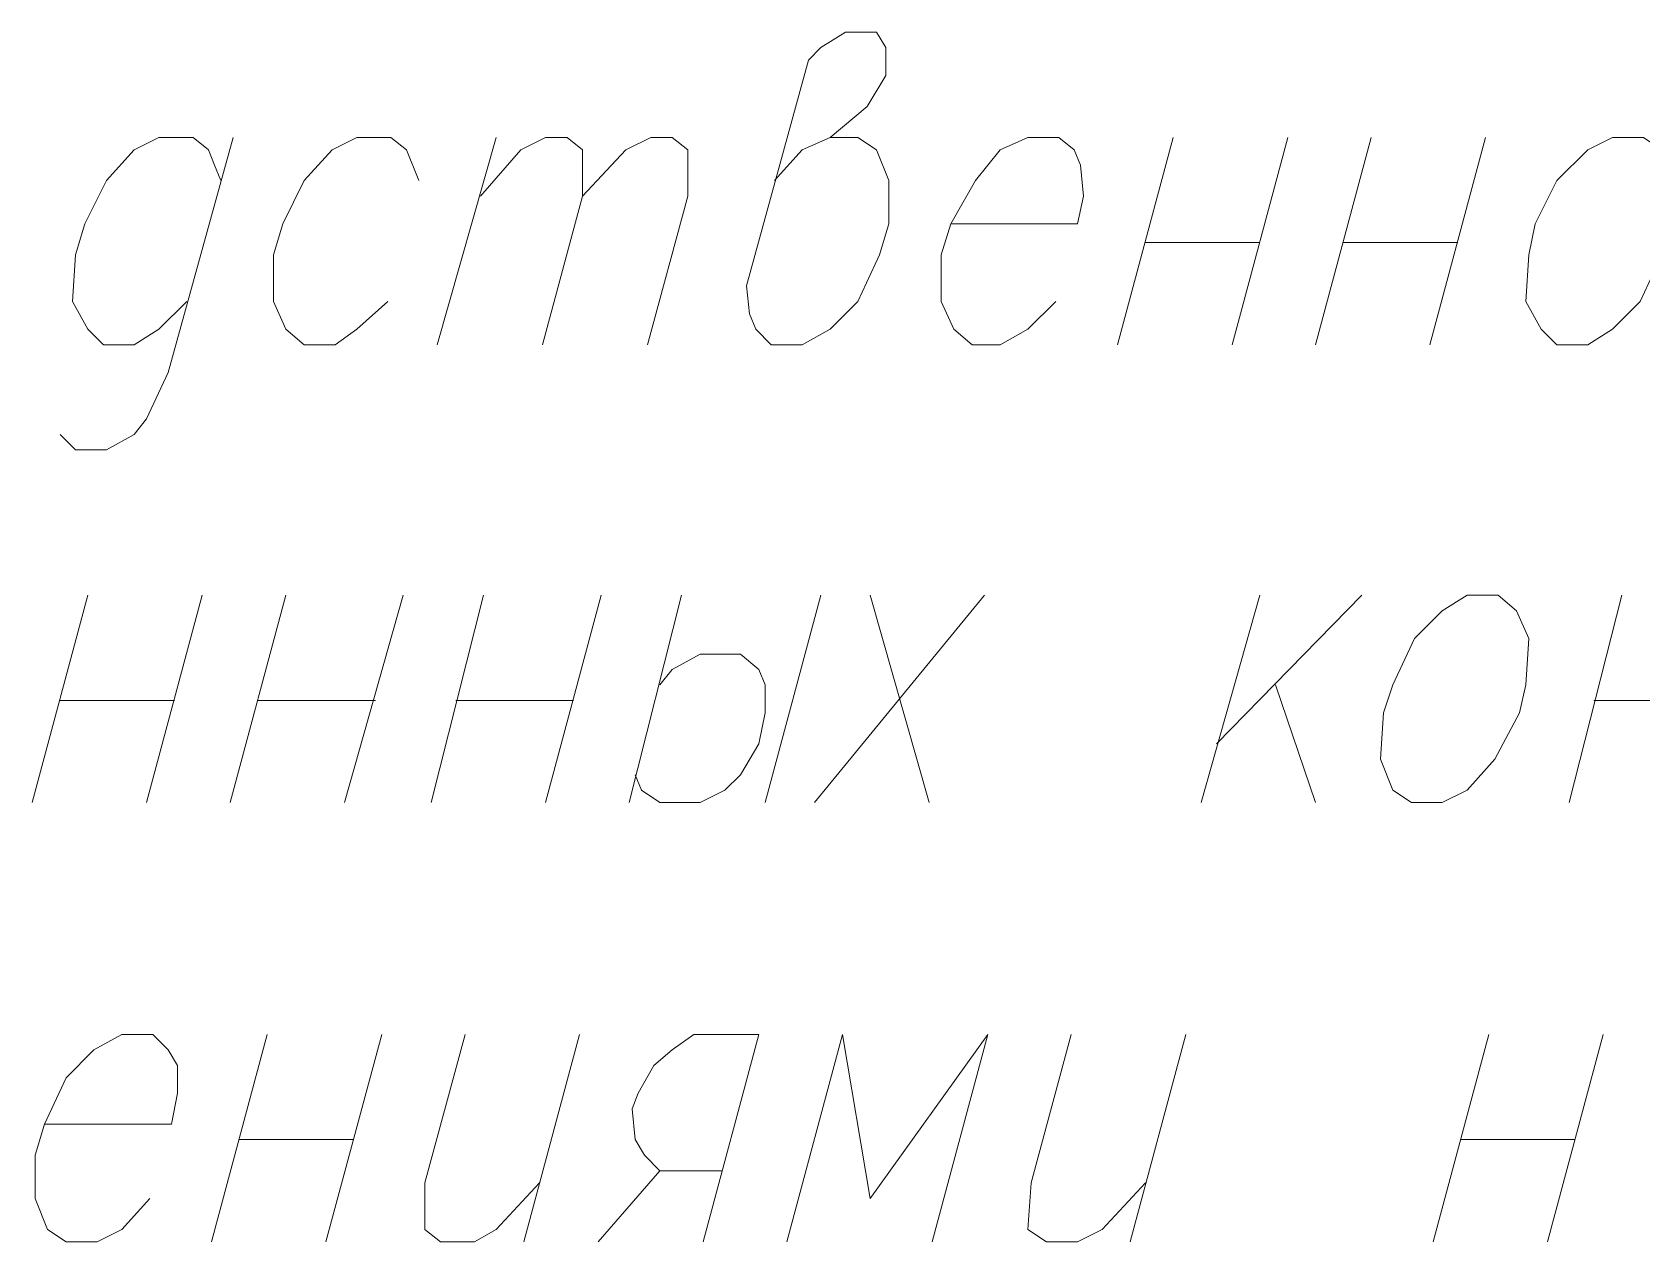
# Model space of a CAD drawing. Header units: millimetres. Extents: x -258556 to -95372, y 16759 to 83874.
# Drawn here: x -128249.18 to -128231.26, y 41439.38 to 41452.84 of the extents above; entities that cross this region are included whole.
import ezdxf

# ---------------------------------------------------------------- set-up
doc = ezdxf.new("R2010")
doc.units = ezdxf.units.MM
doc.header["$LTSCALE"] = 0.5

msp = doc.modelspace()

# ---------------------------------------------------------------- linework, layer by layer
at = {"color": 7, "linetype": 'Continuous', "lineweight": 5, "true_color": 0x000007}
for points in [[(-128240.916, 41451.187), (-128240.606, 41451.531), (-128240.297, 41451.668), (-128239.884, 41452.013), (-128239.677, 41452.357), (-128239.677, 41452.667), (-128239.78, 41452.839), (-128240.125, 41452.839), (-128240.4, 41452.667), (-128240.538, 41452.529), (-128241.226, 41450.016), (-128241.192, 41449.707), (-128241.123, 41449.534), (-128240.951, 41449.362), (-128240.606, 41449.362), (-128240.297, 41449.534), (-128239.987, 41449.844), (-128239.746, 41450.361), (-128239.643, 41450.705), (-128239.643, 41451.187), (-128239.78, 41451.531), (-128239.987, 41451.668), (-128240.297, 41451.668)], [(-128246.94, 41451.668), (-128247.662, 41449.053), (-128247.903, 41448.536), (-128248.041, 41448.364), (-128248.351, 41448.192), (-128248.695, 41448.192), (-128248.867, 41448.364)], [(-128247.077, 41451.187), (-128247.146, 41451.359), (-128247.215, 41451.531), (-128247.387, 41451.668), (-128247.766, 41451.668), (-128248.041, 41451.531), (-128248.351, 41451.187), (-128248.592, 41450.705), (-128248.695, 41450.361), (-128248.729, 41449.844), (-128248.557, 41449.534), (-128248.385, 41449.362), (-128248.041, 41449.362), (-128247.766, 41449.534), (-128247.456, 41449.844)], [(-128244.874, 41451.187), (-128245.012, 41451.531), (-128245.184, 41451.668), (-128245.563, 41451.668), (-128245.838, 41451.531), (-128246.148, 41451.187), (-128246.389, 41450.705), (-128246.492, 41450.361), (-128246.492, 41449.844), (-128246.354, 41449.534), (-128246.148, 41449.362), (-128245.804, 41449.362), (-128245.563, 41449.534), (-128245.219, 41449.844)], [(-128244.014, 41451.668), (-128244.668, 41449.362), (-128244.668, 41449.362)], [(-128244.186, 41451.015), (-128243.739, 41451.531), (-128243.463, 41451.668), (-128243.222, 41451.668), (-128243.05, 41451.531), (-128243.05, 41451.015), (-128243.498, 41449.362)], [(-128243.05, 41451.015), (-128242.568, 41451.531), (-128242.293, 41451.668), (-128242.052, 41451.668), (-128241.88, 41451.531), (-128241.88, 41451.015), (-128242.327, 41449.362)], [(-128238.954, 41450.705), (-128237.543, 41450.705), (-128237.474, 41451.015), (-128237.509, 41451.359), (-128237.578, 41451.531), (-128237.75, 41451.668), (-128238.094, 41451.668), (-128238.404, 41451.531), (-128238.679, 41451.187), (-128238.954, 41450.705), (-128239.058, 41450.361), (-128239.058, 41449.844), (-128238.92, 41449.534), (-128238.713, 41449.362), (-128238.404, 41449.362), (-128238.094, 41449.534), (-128237.784, 41449.844)], [(-128236.476, 41451.668), (-128237.096, 41449.362), (-128237.096, 41449.362)], [(-128235.203, 41451.668), (-128235.822, 41449.362), (-128235.822, 41449.362)], [(-128234.273, 41451.668), (-128234.893, 41449.362), (-128234.893, 41449.362)], [(-128233, 41451.668), (-128233.619, 41449.362), (-128233.619, 41449.362)], [(-128236.786, 41450.498), (-128235.512, 41450.498), (-128235.512, 41450.498)], [(-128234.583, 41450.498), (-128233.309, 41450.498), (-128233.309, 41450.498)], [(-128248.557, 41446.574), (-128249.177, 41444.268), (-128249.177, 41444.268)], [(-128247.284, 41446.574), (-128247.903, 41444.268), (-128247.903, 41444.268)], [(-128246.354, 41446.574), (-128246.974, 41444.268), (-128246.974, 41444.268)], [(-128245.047, 41446.574), (-128245.701, 41444.268), (-128245.701, 41444.268)], [(-128244.152, 41446.574), (-128244.737, 41444.268), (-128244.737, 41444.268)], [(-128242.844, 41446.574), (-128243.463, 41444.268), (-128243.463, 41444.268)], [(-128241.949, 41446.574), (-128242.534, 41444.268), (-128242.534, 41444.268)], [(-128240.4, 41446.574), (-128241.019, 41444.268), (-128241.019, 41444.268)], [(-128238.576, 41446.574), (-128240.469, 41444.268), (-128240.469, 41444.268)], [(-128239.849, 41446.574), (-128239.195, 41444.268), (-128239.195, 41444.268)], [(-128235.512, 41446.574), (-128236.166, 41444.268), (-128236.166, 41444.268)], [(-128234.376, 41446.574), (-128235.994, 41444.922), (-128235.994, 41444.922)], [(-128231.485, 41446.574), (-128232.07, 41444.268), (-128232.07, 41444.268)], [(-128242.19, 41445.576), (-128242.052, 41445.748), (-128241.742, 41445.92), (-128241.398, 41445.92), (-128241.295, 41445.92), (-128241.088, 41445.748), (-128241.019, 41445.576), (-128241.019, 41445.266), (-128241.088, 41444.922), (-128241.295, 41444.578), (-128241.467, 41444.406), (-128241.742, 41444.268), (-128242.19, 41444.268), (-128242.396, 41444.406), (-128242.465, 41444.578)], [(-128235.34, 41445.576), (-128234.893, 41444.268), (-128234.893, 41444.268)], [(-128248.867, 41445.404), (-128247.594, 41445.404), (-128247.594, 41445.404)], [(-128246.664, 41445.404), (-128245.356, 41445.404), (-128245.356, 41445.404)], [(-128244.461, 41445.404), (-128243.153, 41445.404), (-128243.153, 41445.404)], [(-128231.795, 41445.404), (-128230.487, 41445.404), (-128230.487, 41445.404)], [(-128249.039, 41440.689), (-128247.628, 41440.689), (-128247.559, 41441.033), (-128247.559, 41441.343), (-128247.662, 41441.515), (-128247.835, 41441.687), (-128248.179, 41441.687), (-128248.489, 41441.515), (-128248.798, 41441.205), (-128249.039, 41440.689), (-128249.142, 41440.344), (-128249.142, 41439.863), (-128249.005, 41439.518), (-128248.798, 41439.381), (-128248.454, 41439.381), (-128248.179, 41439.518), (-128247.869, 41439.863)], [(-128246.561, 41441.687), (-128247.181, 41439.381), (-128247.181, 41439.381)], [(-128245.287, 41441.687), (-128245.907, 41439.381), (-128245.907, 41439.381)], [(-128244.358, 41441.687), (-128244.806, 41440.035), (-128244.806, 41439.518), (-128244.634, 41439.381), (-128244.255, 41439.381), (-128244.014, 41439.518), (-128243.532, 41440.035)], [(-128243.085, 41441.687), (-128243.704, 41439.381), (-128243.704, 41439.381)], [(-128241.708, 41439.381), (-128241.088, 41441.687), (-128241.811, 41441.687), (-128242.052, 41441.515), (-128242.259, 41441.343), (-128242.431, 41441.033), (-128242.5, 41440.861), (-128242.465, 41440.517), (-128242.362, 41440.344), (-128242.19, 41440.172), (-128241.501, 41440.172)], [(-128239.161, 41439.381), (-128238.541, 41441.687), (-128239.849, 41439.863), (-128240.159, 41441.687), (-128240.779, 41439.381)], [(-128237.612, 41441.687), (-128238.059, 41440.035), (-128238.094, 41439.518), (-128237.887, 41439.381), (-128237.543, 41439.381), (-128237.268, 41439.518), (-128236.786, 41440.035)], [(-128236.338, 41441.687), (-128236.958, 41439.381), (-128236.958, 41439.381)], [(-128232.965, 41441.687), (-128233.585, 41439.381), (-128233.585, 41439.381)], [(-128231.692, 41441.687), (-128232.311, 41439.381), (-128232.311, 41439.381)], [(-128246.871, 41440.517), (-128245.597, 41440.517), (-128245.597, 41440.517)], [(-128233.275, 41440.517), (-128232.002, 41440.517), (-128232.002, 41440.517)], [(-128242.878, 41439.381), (-128242.19, 41440.172), (-128242.19, 41440.172)]]:
    msp.add_lwpolyline(points, dxfattribs=at)
for points in [[(-128231.589, 41451.668), (-128231.244, 41451.668), (-128231.038, 41451.531), (-128230.935, 41451.187), (-128230.935, 41450.705), (-128231.038, 41450.361), (-128231.279, 41449.844), (-128231.589, 41449.534), (-128231.864, 41449.362), (-128232.208, 41449.362), (-128232.38, 41449.534), (-128232.552, 41449.844), (-128232.518, 41450.361), (-128232.449, 41450.705), (-128232.208, 41451.187), (-128231.864, 41451.531)], [(-128233.206, 41446.574), (-128232.862, 41446.574), (-128232.656, 41446.402), (-128232.518, 41446.093), (-128232.552, 41445.576), (-128232.621, 41445.266), (-128232.896, 41444.75), (-128233.206, 41444.406), (-128233.482, 41444.268), (-128233.826, 41444.268), (-128234.032, 41444.406), (-128234.17, 41444.75), (-128234.136, 41445.266), (-128234.032, 41445.576), (-128233.791, 41446.093), (-128233.482, 41446.402)]]:
    msp.add_lwpolyline(points, close=True, dxfattribs=at)

doc.saveas('drawing.dxf')
